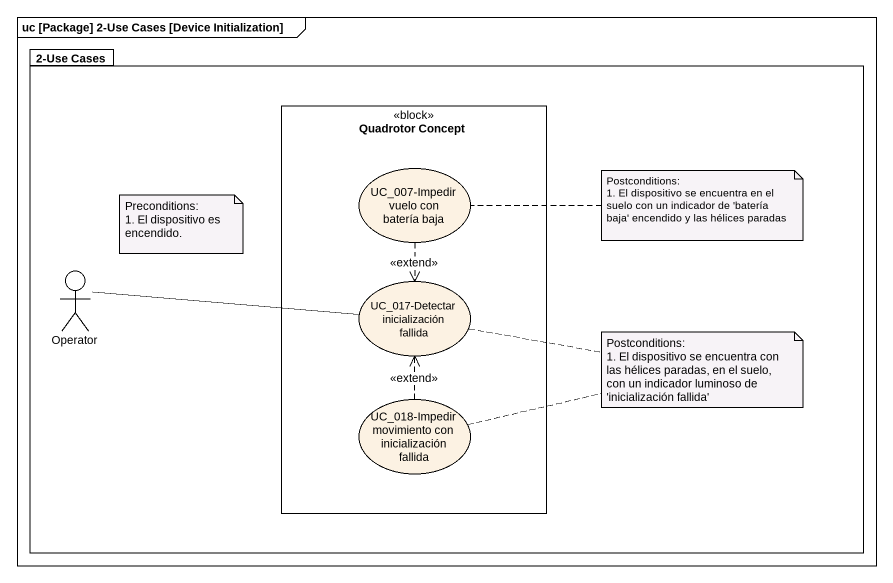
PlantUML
@startuml
mainframe uc [Package] 2-Use Cases [Device Initialization]
package "2-Use Cases" as p2_Use_Cases {
  rectangle "Quadrotor Concept" as Quadrotor_Concept <<block>> {
    usecase "UC_007-Impedir vuelo con batería baja" as UC_007_Impedir_vuelo_con
    usecase "UC_017-Detectar inicialización fallida" as UC_017_Detectar
    usecase "UC_018-Impedir movimiento con inicialización fallida" as UC_018_Impedir_movimiento
  }
  actor Operator
}
UC_007_Impedir_vuelo_con ..> UC_017_Detectar : <<extend>>
Operator -right- UC_017_Detectar
UC_018_Impedir_movimiento .up.> UC_017_Detectar : <<extend>>
note as N1
  Preconditions:
  1. El dispositivo es encendido.
end note
note right of UC_007_Impedir_vuelo_con
  Postconditions:
  1. El dispositivo se encuentra en el suelo con un indicador de 'batería baja' encendido y las hélices paradas
end note
note as N3
  Postconditions:
  1. El dispositivo se encuentra con las hélices paradas, en el suelo, con un indicador luminoso de 'inicialización fallida'
end note
N3 .. UC_017_Detectar
N3 .. UC_018_Impedir_movimiento
@enduml
